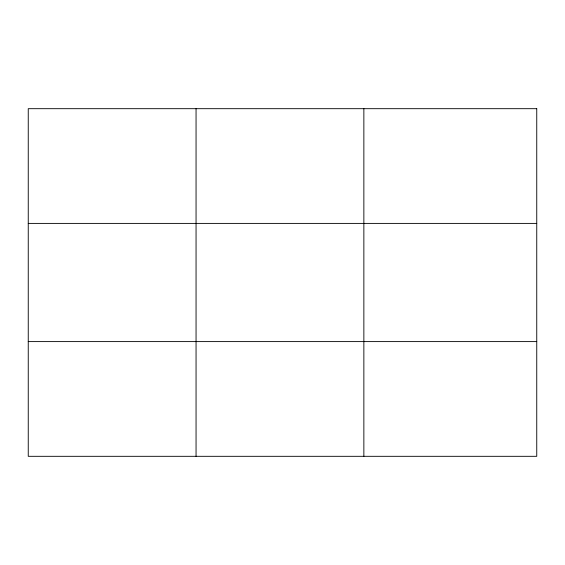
<?xml version="1.0" encoding="UTF-8"?>
<svg xmlns="http://www.w3.org/2000/svg" width="565" height="565" viewBox="0 0 565 565"><rect width="100%" height="100%" fill="white"/><g stroke="black" fill="none" stroke-linecap="round" stroke-linejoin="round"><path stroke-width="0.85" d="M196.055 456.315L196.055 108.685M363.86 456.315L363.86 108.685M28.25 223.401L536.75 223.401M28.25 341.599L536.75 341.599M536.75 108.685L536.75 456.315L28.25 456.315L28.25 108.685L536.75 108.685"/></g></svg>
